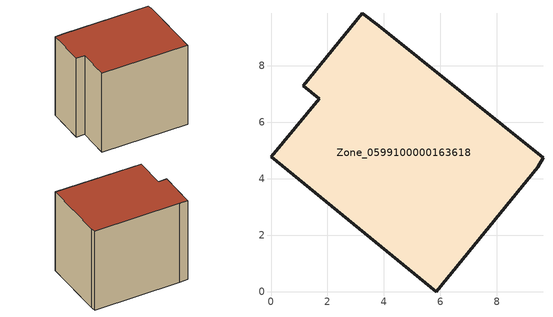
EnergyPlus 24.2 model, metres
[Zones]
Zone_0599100000163618
 floor ground (C_G): 1.7,6.83 1.14,7.29 3.24,9.85 3.82,9.42 9.63,4.74 9.45,4.4 5.85,0 0,4.77 z0
 wall outside (C_F): 5.85,0 9.45,4.4 9.63,4.74 3.82,9.42 3.24,9.85 1.14,7.29 1.7,6.83 0,4.77 5.85,0 z0:7.35
 roof outside (C_R): 1.7,6.83 0,4.77 5.85,0 9.45,4.4 9.63,4.74 3.82,9.42 3.24,9.85 1.14,7.29 z7.35
[BUILDING]
Pand.0599100000163618: North Axis=0; Terrain=City; Loads Convergence Tolerance Value=0.04; Temperature Convergence Tolerance Value=0.4; Solar Distribution=FullExterior; Maximum Number of Warmup Days=25; Minimum Number of Warmup Days=1
[Site:Location]
Rotterdam.The.Hague.AP_ZH_NLD Design_Conditions: Latitude=51.96; Longitude=4.45; Time Zone=1; Elevation=-4.5
[SITE:GROUNDTEMPERATURE:BUILDINGSURFACE]
18, 18, 18, 18, 18, 18, 18, 18, 18, 18, 18, 18
[MATERIAL] Thermal Absorptance=0.9; Solar Absorptance=0.7; Visible Absorptance=0.7
Name | Roughness | Thickness | Conductivity | Density | Specific Heat
G.TI.1946-1964 | MediumSmooth | 0.15 | 1 | 540 | 1210
F.TI.1946-1964 | Rough | 0.3 | 0.857143 | 1920 | 840
R.TI.1946-1964 | MediumRough | 0.2 | 0.277778 | 1500 | 1000
[CONSTRUCTION]
C_G: G.TI.1946-1964
C_F: F.TI.1946-1964
C_R: R.TI.1946-1964
[ZONE]
Zone_0599100000163618: Type=1; Multiplier=1; Ceiling Height=Autocalculate; Volume=Autocalculate; Floor Area=autocalculate; Part of Total Floor Area=Yes
[ZONEINFILTRATION:DESIGNFLOWRATE]
Infil_Zone_0599100000163618: Zone or ZoneList or Space or SpaceList=Zone_0599100000163618; Schedule=AlwaysOn; Design Flow Rate Calculation Method=Flow/Area; Flow Rate per Floor Area=0.003; Constant Term Coefficient=1; Temperature Term Coefficient=0; Velocity Term Coefficient=0; Velocity Squared Term Coefficient=0
[HVACTEMPLATE:ZONE:IDEALLOADSAIRSYSTEM]
Zone_0599100000163618: Maximum Heating Supply Air Temperature=50; Minimum Cooling Supply Air Temperature=13; Maximum Heating Supply Air Humidity Ratio=0.0156; Minimum Cooling Supply Air Humidity Ratio=0.0077; Heating Limit=NoLimit; Cooling Limit=NoLimit; Dehumidification Control Type=ConstantSensibleHeatRatio; Cooling Sensible Heat Ratio=0.7; Dehumidification Setpoint=60; Humidification Control Type=None; Humidification Setpoint=30; Outdoor Air Method=None; Outdoor Air Flow Rate per Person=0.00944; Outdoor Air Flow Rate per Zone Floor Area=0; Outdoor Air Flow Rate per Zone=0; Demand Controlled Ventilation Type=None; Outdoor Air Economizer Type=NoEconomizer; Heat Recovery Type=None; Sensible Heat Recovery Effectiveness=0.7; Latent Heat Recovery Effectiveness=0.65
[ZONECONTROL:THERMOSTAT]
ThermostatControl_Zone_0599100000163618: Zone or ZoneList=Zone_0599100000163618; Control Type Schedule=DualSetpointControlType; Control 1=Thermostat_Zone_0599100000163618; Temperature Difference Between Cutout And Setpoint=0
[THERMOSTATSETPOINT:DUALSETPOINT]
Thermostat_Zone_0599100000163618: Heating Setpoint Temperature Schedule=HeatingSetpoint_Zone_0599100000163618; Cooling Setpoint Temperature Schedule=CoolingSetpoint_Zone_0599100000163618
[SCHEDULE:COMPACT]
HeatingSetpoint_Zone_0599100000163618: Through: 12/31, For: AllDays, Until: 24:00, 21
CoolingSetpoint_Zone_0599100000163618: Through: 12/31, For: AllDays, Until: 24:00, 24
DualSetpointControlType: Through: 12/31, For: AllDays, Until: 24:00, 4
AlwaysOn: Through: 12/31, For: AllDays, Until: 24:00, 1
